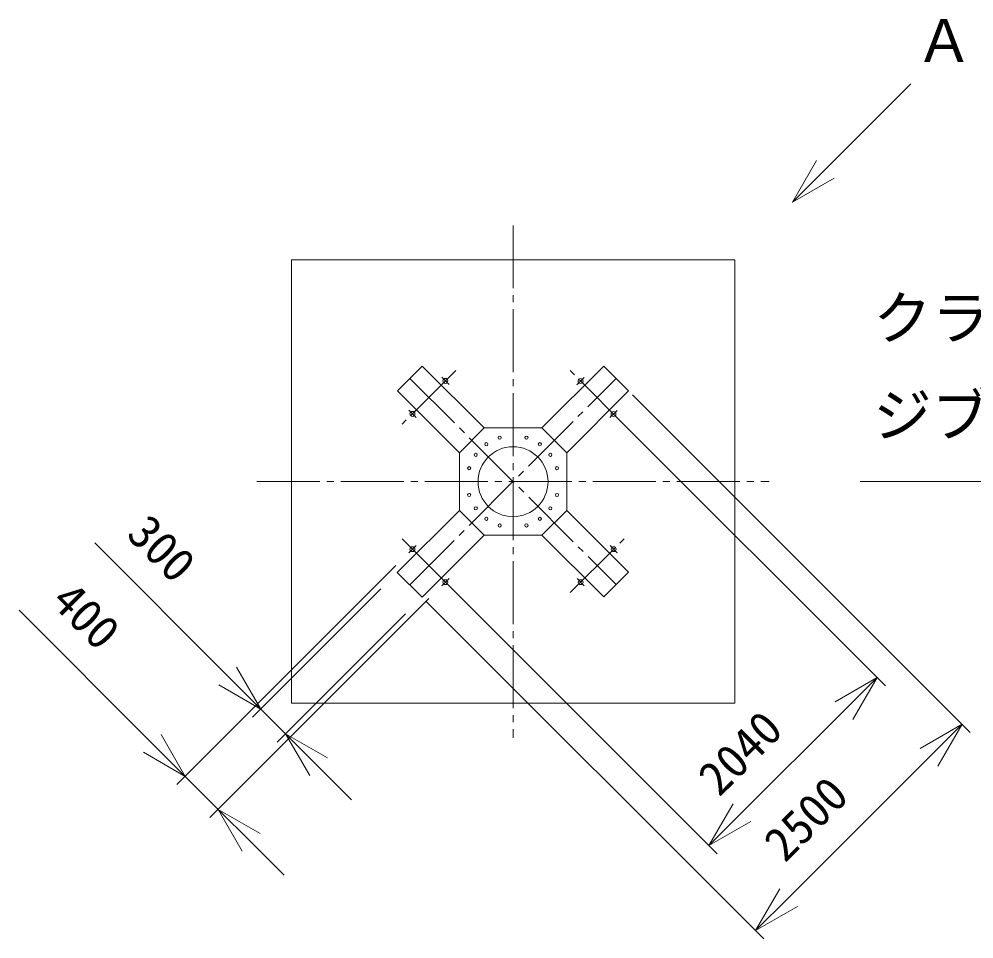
# Model space of a CAD drawing. Units: millimetres, scale not verified. Extents: x -17622 to 17358, y -25032 to 27188.
# Drawn here: x -15678 to -7494, y -19610 to -11724 of the extents above; entities that cross this region are included whole.
import ezdxf
from ezdxf.enums import TextEntityAlignment as Align

# ---------------------------------------------------------------- set-up
doc = ezdxf.new("R2010")
doc.units = ezdxf.units.MM
doc.header["$LTSCALE"] = 60
doc.linetypes.add('CHAIN2', pattern=[12, 9, -1, 1, -1])
for name, color, linetype, lineweight in [('0-3_05 寸法', 7, 'Continuous', 18), ('0-4_10 当社外形線', 3, 'Continuous', 18), ('0-5_12 当社中心線', 3, 'CHAIN2', 18), ('0-7_20 躯体・土木、外形線', 1, 'Continuous', 18)]:
    doc.layers.add(name, color=color, linetype=linetype, lineweight=lineweight)
doc.styles.add('ＭＳ ゴシック', font='')
doc.styles.get('ＭＳ ゴシック').set_extended_font_data('MS Gothic')

msp = doc.modelspace()

# ---------------------------------------------------------------- linework, layer by layer
at = {"layer": '0-3_05 寸法'}
for p, q in [((-10418.88, -14946.53), (-7524.8, -17840.62)), ((-10582.71, -15110.37), (-8252.84, -17440.24)), ((-13889.58, -17356.57), (-15030.38, -16215.77)), ((-12448.28, -16410.24), (-14325.44, -18287.41)), ((-12577.67, -16610.35), (-13677.45, -17710.12)), ((-12024.01, -16551.67), (-9694.14, -18881.54)), ((-12165.43, -16693.09), (-14042.6, -18570.25)), ((-12188.76, -16716.41), (-9294.68, -19610.5)), ((-14537.57, -17933.85), (-15678.37, -16793.06)), ((-12365.54, -16822.48), (-13465.31, -17922.26)), ((-13606.74, -17639.41), (-13889.58, -17356.57)), ((-8323.55, -17369.53), (-8606.39, -17652.37)), ((-13394.6, -17851.55), (-13606.74, -17639.41)), ((-8606.39, -17652.37), (-9482.01, -18527.99)), ((-7595.51, -17769.9), (-7878.35, -18052.75)), ((-13394.6, -17851.55), (-13111.76, -18134.39)), ((-14254.73, -18216.7), (-14537.57, -17933.85)), ((-9082.55, -19256.94), (-7878.35, -18052.75)), ((-13111.76, -18134.39), (-12828.92, -18417.23)), ((-13971.89, -18499.54), (-14254.73, -18216.7)), ((-13971.89, -18499.54), (-13689.04, -18782.38)), ((-9764.85, -18810.83), (-9482.01, -18527.99)), ((-13689.04, -18782.38), (-13406.2, -19065.22)), ((-9365.39, -19539.79), (-9082.55, -19256.94))]:
    msp.add_line(p, q, dxfattribs=at)
for points in [[(-9049.21, -13294.02), (-8766.37, -13011.18), (-8034.15, -12278.96)], [(-8690.58, -13086.97), (-9049.21, -13294.02), (-8842.15, -12935.39)], [(-4607.13, -15689), (-5007.13, -15689), (-8468.95, -15689)], [(-13813.79, -17280.78), (-13606.74, -17639.41), (-13965.37, -17432.36)], [(-8682.18, -17576.59), (-8323.55, -17369.53), (-8530.61, -17728.16)], [(-7954.14, -17976.96), (-7595.51, -17769.9), (-7802.56, -18128.53)], [(-14461.79, -17858.07), (-14254.73, -18216.7), (-14613.36, -18009.64)], [(-13187.55, -18210.18), (-13394.6, -17851.55), (-13035.97, -18058.6)], [(-9406.22, -18603.77), (-9764.85, -18810.83), (-9557.79, -18452.2)], [(-13764.83, -18858.17), (-13971.89, -18499.54), (-13613.26, -18706.59)], [(-9006.76, -19332.73), (-9365.39, -19539.79), (-9158.33, -19181.15)]]:
    msp.add_lwpolyline(points, dxfattribs=at)
at = {"layer": '0-4_10 当社外形線'}
for p, q in [((-12222, -14699.05), (-12434.13, -14911.18)), ((-11691.7, -15229.35), (-12222, -14699.05)), ((-11196.67, -15229.35), (-10666.37, -14699.05)), ((-10454.24, -14911.18), (-10666.37, -14699.05)), ((-11903.83, -15441.48), (-12434.13, -14911.18)), ((-10984.54, -15441.48), (-10454.24, -14911.18)), ((-11691.7, -15229.35), (-11903.83, -15441.48)), ((-11691.7, -15229.35), (-11196.67, -15229.35)), ((-10984.54, -15441.48), (-11196.67, -15229.35)), ((-11903.83, -15441.48), (-11903.83, -15936.51)), ((-10984.54, -15936.51), (-10984.54, -15441.48)), ((-11903.83, -15936.51), (-12436.25, -16468.93)), ((-11903.83, -15936.51), (-11691.7, -16148.64)), ((-11196.67, -16148.64), (-10984.54, -15936.51)), ((-11196.67, -16148.64), (-10984.54, -15936.51)), ((-10984.54, -15936.51), (-10454.24, -16466.81)), ((-11691.7, -16148.64), (-12224.12, -16681.06)), ((-11196.67, -16148.64), (-11691.7, -16148.64)), ((-11196.67, -16148.64), (-10666.37, -16678.94)), ((-12436.25, -16468.93), (-12224.12, -16681.06)), ((-10666.37, -16678.94), (-10454.24, -16466.81))]:
    msp.add_line(p, q, dxfattribs=at)
for centre, radius in [((-12024.01, -14826.32), 21), ((-12024.01, -14826.32), 21), ((-10865.56, -14827.53), 21), ((-10865.56, -14827.53), 21), ((-12306.85, -15109.17), 21), ((-12306.85, -15109.17), 21), ((-10582.71, -15110.37), 21), ((-10582.71, -15110.37), 21), ((-11558.88, -15312.63), 13.5), ((-11329.49, -15312.63), 13.5), ((-11329, -15312.78), 13.5), ((-11673.34, -15369.19), 13.5), ((-11215.03, -15369.19), 13.5), ((-11214.61, -15369.48), 13.5), ((-11763.99, -15459.84), 13.5), ((-11444.31, -15690.44), 300), ((-11124.38, -15459.84), 13.5), ((-11124.07, -15460.25), 13.5), ((-11820.55, -15574.3), 13.5), ((-11820.55, -15574.3), 13.5), ((-11067.82, -15574.3), 13.5), ((-11067.82, -15574.3), 13.5), ((-11067.67, -15574.78), 13.5), ((-11820.4, -15804.18), 13.5), ((-11067.82, -15803.69), 13.5), ((-11067.82, -15803.69), 13.5), ((-11763.7, -15918.57), 13.5), ((-11124.38, -15918.15), 13.5), ((-11124.38, -15918.15), 13.5), ((-11672.93, -16009.11), 13.5), ((-11215.03, -16008.8), 13.5), ((-11215.03, -16008.8), 13.5), ((-11558.4, -16065.51), 13.5), ((-11329.49, -16065.35), 13.5), ((-11329.49, -16065.35), 13.5), ((-11329.49, -16065.36), 13.5), ((-11329.49, -16065.36), 13.5), ((-12306.86, -16268.82), 21), ((-12306.86, -16268.82), 21), ((-10581.51, -16268.82), 21), ((-10581.51, -16268.82), 21), ((-12024.01, -16551.66), 21), ((-12024.01, -16551.66), 21), ((-10864.36, -16551.67), 21), ((-10864.36, -16551.67), 21)]:
    msp.add_circle(centre, radius, dxfattribs=at)
at = {"layer": '0-5_12 当社中心線'}
for p, q in [((-11444.18, -13492.38), (-11444.19, -17885.61)), ((-11934.79, -14737.1), (-12396.08, -15198.39)), ((-11934.79, -14737.1), (-12396.08, -15198.39)), ((-12330.18, -16574.99), (-10560.3, -14805.11)), ((-12328.07, -14805.11), (-10560.3, -16572.88)), ((-11993.08, -14857.26), (-12054.95, -14795.39)), ((-11993.08, -14857.26), (-12054.95, -14795.39)), ((-10493.49, -15199.59), (-10954.78, -14738.3)), ((-10493.49, -15199.59), (-10954.78, -14738.3)), ((-10896.49, -14858.46), (-10834.62, -14796.59)), ((-10896.49, -14858.46), (-10834.62, -14796.59)), ((-12275.92, -15140.1), (-12337.79, -15078.23)), ((-12275.92, -15140.1), (-12337.79, -15078.23)), ((-10613.65, -15141.3), (-10551.78, -15079.43)), ((-10613.65, -15141.3), (-10551.78, -15079.43)), ((-13640.8, -15688.99), (-9247.57, -15689)), ((-12396.08, -16179.6), (-11934.79, -16640.89)), ((-12396.08, -16179.6), (-11934.79, -16640.89)), ((-10953.58, -16640.89), (-10492.29, -16179.6)), ((-10953.58, -16640.89), (-10492.29, -16179.6)), ((-12275.92, -16237.89), (-12337.79, -16299.76)), ((-12275.92, -16237.89), (-12337.79, -16299.76)), ((-10612.45, -16237.89), (-10550.58, -16299.76)), ((-10612.45, -16237.89), (-10550.58, -16299.76)), ((-11993.08, -16520.73), (-12054.95, -16582.6)), ((-11993.08, -16520.73), (-12054.95, -16582.6)), ((-10895.29, -16520.73), (-10833.42, -16582.6)), ((-10895.29, -16520.73), (-10833.42, -16582.6))]:
    msp.add_line(p, q, dxfattribs=at)
at = {"layer": '0-7_20 躯体・土木、外形線'}
for p, q in [((-13344.18, -13788.99), (-13344.19, -17588.99)), ((-13344.18, -13788.99), (-9544.18, -13789)), ((-9544.18, -13789), (-9544.19, -17589)), ((-13344.19, -17588.99), (-9544.19, -17589))]:
    msp.add_line(p, q, dxfattribs=at)

# ---------------------------------------------------------------- texts
at = {"layer": '0-3_05 寸法', "style": 'ＭＳ ゴシック'}
for s, p in [('Ａ', (-7998.84, -12201.48)), ('クライミング時', (-8356.23, -14579)), ('ジブ方向', (-8356.23, -15412.33))]:
    msp.add_text(s, height=366.6, dxfattribs=at).set_placement(p, align=Align.BOTTOM_LEFT)
for s, rotation, p in [('300', 315, (-14832.39, -16215.77)), ('400', 315, (-15480.38, -16793.06)), ('2040', 45, (-9614.6, -18462.59)), ('2500', 45, (-9050.85, -19027.25))]:
    msp.add_text(s, height=293.3, rotation=rotation, dxfattribs=at).set_placement(p, align=Align.BOTTOM_LEFT)

doc.saveas('drawing.dxf')
